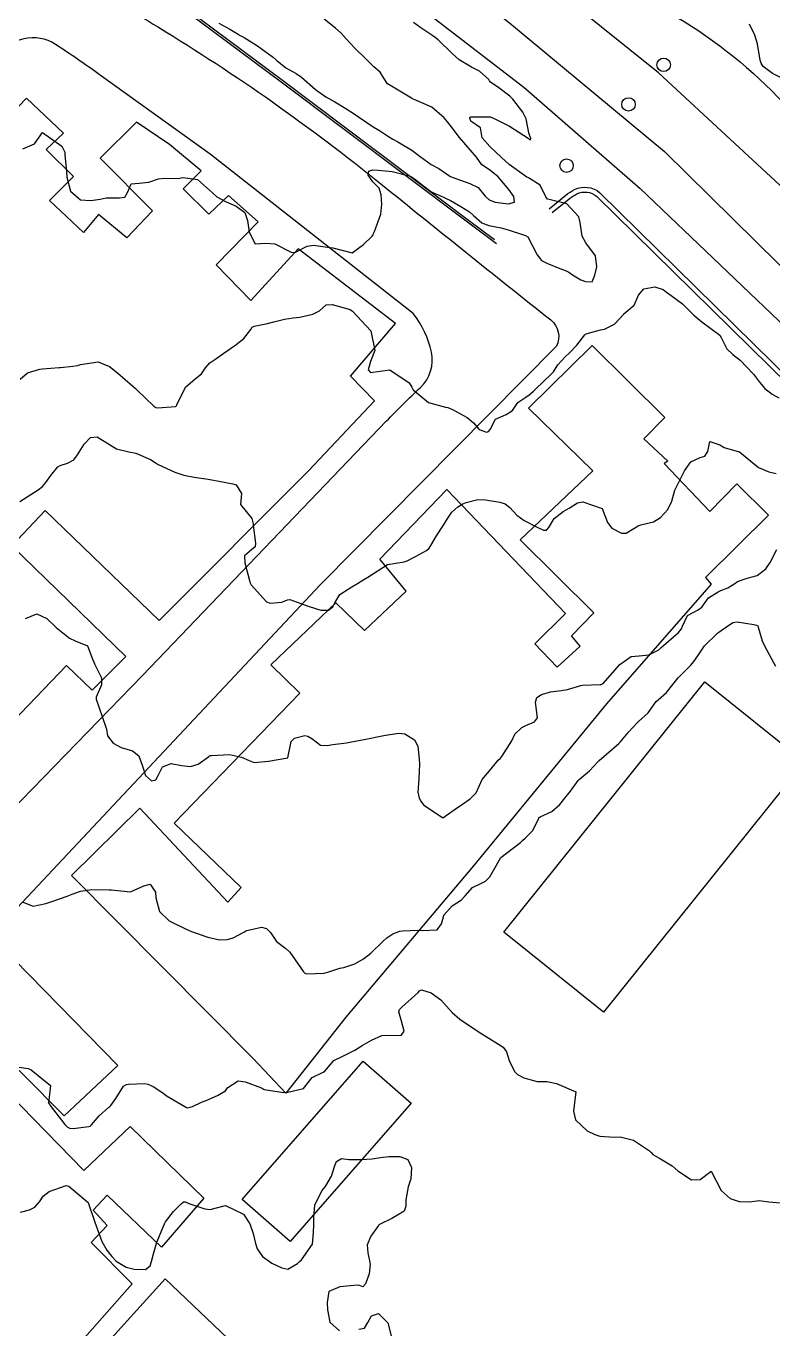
# Model space of a CAD drawing. Header units: metres. Extents: x 307586 to 320046, y 7427249 to 7434250.
# Drawn here: x 316700.9 to 316777.7, y 7432751 to 7432885 of the extents above; entities that cross this region are included whole.
import ezdxf

# ---------------------------------------------------------------- set-up
doc = ezdxf.new("R2010")
doc.units = ezdxf.units.M
doc.header["$MEASUREMENT"] = 0
for name, color, linetype in [('Canaleta de Drenagem', 151, 'Continuous'), ('Curvas de Nivel 1m', 11, 'Continuous'), ('Curvas de Nivel 5m', 15, 'Continuous'), ('Divisa', 42, 'FENCELINE2'), ('Edificações', 30, 'Continuous'), ('Linha Férrea', 20, 'Continuous'), ('Postes', 20, 'Continuous'), ('Vias Primárias', 230, 'Continuous')]:
    doc.layers.add(name, color=color, linetype=linetype)
doc.linetypes.add('FENCELINE2', pattern='A,0.25,-0.1,[132,ltypeshp.shx,S=0.1,R=0,X=-0.1,Y=0],-0.1,1', length=1.45)

msp = doc.modelspace()

# ---------------------------------------------------------------- linework, layer by layer
at = {"layer": 'Canaleta de Drenagem'}
for points in [[(316528.18, 7432960.54), (316544.19, 7432958.68), (316545.33, 7432958.47), (316551.12, 7432956.99), (316575.22, 7432950.67), (316604.43, 7432942.91), (316632.9, 7432932.48), (316651.13, 7432924.86), (316664.32, 7432918.53), (316682.02, 7432909.22, -0.030283), (316692.38, 7432902.94, 0.016976), (316698.14, 7432899.23), (316711.91, 7432890.65), (316727.15, 7432879.29), (316746.29, 7432864.87), (316749.28, 7432862.65)], [(316528.39, 7432960.79), (316542.55, 7432959.14), (316545.35, 7432958.67), (316551.17, 7432957.18), (316575.27, 7432950.86), (316604.61, 7432943.22), (316633.26, 7432932.85), (316651.22, 7432925.04), (316664.41, 7432918.71), (316682.11, 7432909.39, -0.030283), (316692.5, 7432903.1, 0.016981), (316698.24, 7432899.4), (316712.02, 7432890.82), (316727.27, 7432879.45), (316746.41, 7432865.03), (316749.08, 7432863.05)], [(316754.69, 7432866.21), (316756.42, 7432867.62, -0.056101), (316757.31, 7432868.19, -0.299034), (316759.91, 7432867.87), (316779.66, 7432848.46), (316791.81, 7432835.72), (316795.69, 7432831.29), (316807.63, 7432816.22), (316820.94, 7432796.68), (316829.34, 7432783.73), (316844.98, 7432759.72), (316862.49, 7432731.02), (316878.09, 7432704.81), (316888.54, 7432687.19), (316911.6, 7432648.64)], [(316755.01, 7432865.82), (316756.74, 7432867.23, -0.056101), (316757.54, 7432867.74, -0.296506), (316759.58, 7432867.5), (316779.3, 7432848.11), (316791.44, 7432835.38), (316795.31, 7432830.97), (316807.23, 7432815.93), (316820.53, 7432796.41), (316828.92, 7432783.46), (316844.55, 7432759.46), (316862.07, 7432730.77), (316877.66, 7432704.55), (316888.11, 7432686.93), (316911.18, 7432648.38)]]:
    msp.add_lwpolyline(points, format="xyb", dxfattribs=at)
at = {"layer": 'Curvas de Nivel 1m', "flags": 128}
for points, elevation in [([(316700.59, 7432872.37), (316701.77, 7432872.9), (316702.61, 7432874.07), (316704.59, 7432872.64), (316704.89, 7432872.04), (316704.89, 7432871.72), (316705.06, 7432870.04), (316705.12, 7432869.47), (316705.48, 7432868.03), (316706.52, 7432867.15), (316707.57, 7432867.05), (316708.52, 7432867.19), (316709.16, 7432867.35), (316710.53, 7432867.35), (316711.08, 7432867.41), (316711.38, 7432867.96), (316711.71, 7432868.79), (316712.55, 7432868.85), (316713.54, 7432868.95), (316714.55, 7432869.29), (316715.11, 7432869.35), (316716.55, 7432869.34), (316717.03, 7432869.42), (316718.55, 7432869.22), (316720.08, 7432867.85), (316720.53, 7432867.43), (316721.41, 7432866.95), (316722.52, 7432866.48), (316723.4, 7432865.82), (316723.7, 7432865.01), (316723.86, 7432863.81), (316724.48, 7432862.61), (316725.57, 7432862.69), (316726.48, 7432862.61), (316728.16, 7432861.75), (316728.41, 7432861.7), (316728.46, 7432861.71), (316728.49, 7432861.72), (316728.61, 7432861.75), (316729.83, 7432862.38), (316730.47, 7432862.46), (316731.91, 7432862.28), (316732.47, 7432862.18), (316734.46, 7432861.68), (316735.62, 7432862.53), (316736.49, 7432863.39), (316736.6, 7432863.55), (316736.64, 7432863.66), (316736.73, 7432863.89), (316737.4, 7432865.65), (316737.5, 7432866.68), (316737.42, 7432867.65), (316737.22, 7432868.32), (316736.56, 7432868.97), (316736.1, 7432869.66), (316736.16, 7432870.08), (316736.57, 7432870.22), (316737.12, 7432870.2), (316738.57, 7432870.05), (316740.29, 7432869.61), (316740.56, 7432869.5), (316740.86, 7432869.31), (316742.55, 7432868), (316742.81, 7432867.85), (316743.47, 7432867.58), (316744.54, 7432867.06), (316745.62, 7432866.46), (316746.52, 7432865.89), (316746.93, 7432865.53), (316747.76, 7432864.78), (316748.5, 7432864.5), (316749.76, 7432864.24), (316750.5, 7432864.04), (316752.28, 7432863.47), (316752.49, 7432863.34), (316753.45, 7432861.46), (316753.91, 7432860.9), (316754.45, 7432860.62), (316755.8, 7432860.08), (316756.45, 7432859.84), (316756.73, 7432859.7), (316757.1, 7432859.41), (316757.95, 7432858.91), (316758.44, 7432858.73), (316759.11, 7432858.71), (316759.4, 7432859.38), (316759.59, 7432860.24), (316759.48, 7432861.38), (316758.48, 7432862.71), (316758.08, 7432863.4), (316757.9, 7432864.79), (316757.74, 7432865.4), (316756.53, 7432866.72), (316754.85, 7432867.12), (316754.54, 7432867.2), (316754.37, 7432867.44), (316753.77, 7432868.66), (316752.56, 7432869.4), (316752.42, 7432869.47), (316750.58, 7432870.77), (316749.81, 7432871.5), (316748.6, 7432872.61), (316747.8, 7432873.52), (316747.64, 7432874.54), (316746.63, 7432875.24), (316746.55, 7432875.54), (316746.55, 7432875.62), (316746.64, 7432875.68), (316748.48, 7432875.67), (316748.64, 7432875.66), (316749.03, 7432875.51), (316750.63, 7432874.71), (316752.53, 7432873.47), (316752.61, 7432873.4), (316752.78, 7432873.29), (316752.81, 7432873.47), (316752.75, 7432873.6), (316752.62, 7432874.04), (316752.32, 7432875.47), (316751.98, 7432876.14), (316750.98, 7432877.49), (316750.67, 7432877.79), (316749.52, 7432878.65), (316748.68, 7432879.23), (316748.56, 7432879.39), (316748.48, 7432879.51), (316747.53, 7432880.37), (316746.7, 7432880.77), (316745.44, 7432881.55), (316744.71, 7432882.2), (316743.28, 7432883.58), (316742.99, 7432883.84), (316742.74, 7432884.01), (316741.51, 7432884.84), (316740.75, 7432885.37)], 736), ([(316778.69, 7432879.61), (316777.67, 7432880.14), (316776.7, 7432880.86), (316776.48, 7432881.18), (316776.39, 7432881.5), (316776.13, 7432883.19), (316775.84, 7432884.09), (316775.31, 7432885.19)], 737), ([(316700.3, 7432848.7), (316701.05, 7432849.34), (316702.32, 7432849.73), (316702.62, 7432849.75), (316704.32, 7432849.88), (316704.47, 7432849.89), (316705.73, 7432850.03), (316706.25, 7432850.1), (316706.32, 7432850.12), (316706.51, 7432850.2), (316708.33, 7432850.46), (316709.49, 7432849.98), (316710.31, 7432849.34), (316711.91, 7432847.95), (316712.12, 7432847.77), (316712.29, 7432847.6), (316714.04, 7432845.92), (316714.27, 7432845.77), (316714.46, 7432845.73), (316716.27, 7432845.86), (316716.36, 7432845.9), (316716.43, 7432846.05), (316717.31, 7432847.88), (316718.31, 7432848.71), (316718.95, 7432849.23), (316719.38, 7432849.86), (316719.81, 7432850.37), (316720.33, 7432850.71), (316721.95, 7432851.83), (316722.17, 7432852), (316722.35, 7432852.11), (316723.3, 7432852.87), (316724.01, 7432853.8), (316724.16, 7432854.02), (316724.38, 7432854.13), (316725.73, 7432854.43), (316726.38, 7432854.6), (316727.49, 7432854.87), (316728.39, 7432854.98), (316729.08, 7432855.05), (316730.39, 7432855.37), (316731.07, 7432855.72), (316731.78, 7432856.34), (316732.4, 7432856.38), (316734.23, 7432855.85), (316734.39, 7432855.75), (316734.48, 7432855.68), (316736.37, 7432853.66), (316736.79, 7432851.65), (316736.33, 7432850.5), (316736.09, 7432849.66), (316736.32, 7432849.37), (316738.32, 7432849.63), (316740.31, 7432848.32), (316740.57, 7432847.87), (316740.72, 7432847.6), (316742.28, 7432846.27), (316744.04, 7432845.8), (316744.28, 7432845.76), (316744.77, 7432845.56), (316746.27, 7432844.76), (316746.91, 7432844.18), (316747.52, 7432843.52), (316748.25, 7432843.25), (316748.46, 7432843.29), (316748.62, 7432843.51), (316749.18, 7432844.58), (316750.27, 7432845.04), (316750.94, 7432845.48), (316751.49, 7432846.27), (316752.29, 7432846.85), (316752.66, 7432847.09), (316753.08, 7432847.45), (316754.31, 7432848.64), (316754.74, 7432849.02), (316755.13, 7432849.43), (316755.58, 7432850.17), (316756.34, 7432850.98), (316756.8, 7432851.41), (316757.56, 7432852.2), (316758.37, 7432853.25), (316758.44, 7432853.32), (316758.62, 7432853.39), (316759.99, 7432853.76), (316760.38, 7432853.84), (316761.42, 7432854.33), (316762.34, 7432855.35), (316762.36, 7432855.38), (316762.39, 7432855.41), (316763.45, 7432856.29), (316763.87, 7432857.33), (316764.43, 7432857.97), (316765.57, 7432858.17), (316766.43, 7432857.9), (316766.77, 7432857.64), (316767.25, 7432857.29), (316768.41, 7432856.44), (316769.57, 7432855.26), (316770.39, 7432854.6), (316772.25, 7432853.23), (316772.37, 7432852.98), (316772.96, 7432851.82), (316773.6, 7432851.21), (316774.34, 7432850.64), (316775.7, 7432849.19), (316776.31, 7432848.38), (316776.86, 7432847.73), (316777.63, 7432847.16), (316778.3, 7432846.76)], 737), ([(316700.26, 7432836.09), (316702.17, 7432837.31), (316702.59, 7432837.64), (316702.94, 7432838.05), (316703.45, 7432838.78), (316704.2, 7432839.66), (316704.43, 7432839.81), (316705.16, 7432840.03), (316705.83, 7432840.4), (316706.21, 7432840.89), (316706.89, 7432842.01), (316707.55, 7432842.69), (316708.23, 7432842.74), (316709.49, 7432841.98), (316710.22, 7432841.52), (316711.49, 7432841.22), (316712.21, 7432841.08), (316713.7, 7432840.44), (316714.2, 7432840.1), (316714.49, 7432839.92), (316716.2, 7432839.13), (316717.13, 7432838.82), (316718.19, 7432838.62), (316719.63, 7432838.41), (316720.19, 7432838.3), (316720.57, 7432838.23), (316722.18, 7432837.93), (316722.53, 7432837.82), (316723.06, 7432836.92), (316722.95, 7432835.81), (316724.14, 7432834.37), (316724.26, 7432833.8), (316724.27, 7432833.66), (316724.51, 7432831.8), (316724.46, 7432831.44), (316724.1, 7432831.14), (316723.37, 7432830.52), (316723.42, 7432829.81), (316723.88, 7432827.99), (316723.92, 7432827.8), (316724.06, 7432827.54), (316725.63, 7432825.78), (316726.03, 7432825.63), (316727.21, 7432825.76), (316727.8, 7432825.99), (316728.04, 7432826.03), (316728.8, 7432825.74), (316730.03, 7432825.29), (316731.22, 7432824.91), (316732.02, 7432824.91), (316732.47, 7432825.26), (316732.67, 7432825.69), (316733.19, 7432826.54), (316734.05, 7432827.1), (316734.42, 7432827.31), (316735, 7432827.67), (316735.66, 7432828.07), (316736.07, 7432828.32), (316738.08, 7432829.63), (316739.8, 7432829.89), (316740.09, 7432829.99), (316740.95, 7432830.46), (316742.1, 7432831.06), (316742.37, 7432831.31), (316742.55, 7432831.58), (316743.13, 7432832.56), (316743.78, 7432833.56), (316743.92, 7432833.78), (316744.14, 7432834.18), (316744.69, 7432835.02), (316745.3, 7432835.55), (316745.84, 7432835.86), (316746.16, 7432836.01), (316747.37, 7432836.31), (316748.16, 7432836.28), (316749.62, 7432836.03), (316750.16, 7432835.87), (316750.67, 7432835.48), (316751.37, 7432834.7), (316752.14, 7432834.14), (316753.45, 7432833.45), (316754.13, 7432833.14), (316754.41, 7432833.16), (316754.65, 7432833.43), (316755.22, 7432834.35), (316756.15, 7432835.07), (316756.74, 7432835.41), (316757.6, 7432835.96), (316758.16, 7432836.08), (316760.15, 7432835.37), (316760.71, 7432833.93), (316761.15, 7432833.35), (316762.13, 7432832.83), (316762.61, 7432832.85), (316763.41, 7432833.33), (316763.85, 7432833.61), (316764.14, 7432833.69), (316765.42, 7432834.02), (316766.14, 7432834.45), (316766.91, 7432835.29), (316767.3, 7432836.15), (316767.63, 7432837.28), (316768.19, 7432838.45), (316768.49, 7432838.97), (316768.62, 7432839.27), (316769.27, 7432840.2), (316770.22, 7432840.62), (316770.69, 7432840.78), (316771, 7432841.24), (316771.22, 7432842.26), (316772.24, 7432841.92), (316772.69, 7432841.67), (316774.23, 7432841.21), (316774.26, 7432841.2), (316776.21, 7432839.6), (316777.27, 7432839.16), (316778.04, 7432838.99)], 738), ([(316700.86, 7432824.08), (316702.02, 7432824.56), (316703.06, 7432824.05), (316704, 7432823.15), (316705.39, 7432822.03), (316705.98, 7432821.77), (316707.24, 7432821.27), (316707.71, 7432819.99), (316707.95, 7432819.42), (316708.66, 7432817.98), (316708.66, 7432817.24), (316708.13, 7432815.99), (316708.12, 7432815.77), (316708.74, 7432813.98), (316709.17, 7432812.68), (316709.28, 7432811.98), (316709.86, 7432811.25), (316710.69, 7432810.8), (316711.85, 7432810.47), (316712.51, 7432809.93), (316712.89, 7432808.88), (316713.2, 7432807.93), (316713.81, 7432807.37), (316714.27, 7432807.46), (316714.49, 7432807.91), (316714.93, 7432808.81), (316715.84, 7432809.14), (316716.9, 7432808.95), (316717.83, 7432808.85), (316718.61, 7432809.08), (316719.66, 7432809.85), (316719.77, 7432809.93), (316719.84, 7432809.96), (316719.97, 7432809.97), (316721.85, 7432810.07), (316723.08, 7432809.81), (316723.84, 7432809.47), (316724.36, 7432809.27), (316725.84, 7432809.38), (316727.84, 7432809.75), (316728.18, 7432811.42), (316728.5, 7432811.74), (316729.57, 7432812.03), (316729.87, 7432811.97), (316730.3, 7432811.72), (316731.19, 7432811.04), (316731.86, 7432811.01), (316732.46, 7432811.09), (316733.86, 7432811.28), (316734.19, 7432811.34), (316735.86, 7432811.66), (316737.52, 7432811.99), (316737.87, 7432812.05), (316739.23, 7432812.26), (316739.87, 7432812.2), (316740.85, 7432811.6), (316741.19, 7432810.92), (316741.34, 7432809.59), (316741.37, 7432809.12), (316741.3, 7432807.59), (316741.18, 7432806.21), (316741.34, 7432805.59), (316741.49, 7432805.29), (316741.79, 7432804.91), (316743.77, 7432803.56), (316744.94, 7432804.39), (316745.79, 7432804.97), (316746.59, 7432805.53), (316747.18, 7432806.14), (316747.82, 7432807.51), (316748.75, 7432808.59), (316749.47, 7432809.49), (316749.66, 7432809.68), (316749.85, 7432809.86), (316750.87, 7432811.47), (316751.17, 7432812.18), (316751.88, 7432812.86), (316752.29, 7432813.06), (316753.19, 7432813.45), (316753.49, 7432813.85), (316753.29, 7432815.45), (316753.43, 7432815.94), (316753.92, 7432816.24), (316754.84, 7432816.52), (316755.93, 7432816.65), (316756.57, 7432816.77), (316757.94, 7432817.18), (316758.12, 7432817.21), (316759.94, 7432817.27), (316760.04, 7432817.27), (316760.26, 7432817.37), (316761.96, 7432819.34), (316763.13, 7432820.17), (316763.97, 7432820.23), (316764.96, 7432820.32), (316765.99, 7432820.83), (316766.21, 7432821.07), (316766.44, 7432821.29), (316768.01, 7432822.62), (316768.29, 7432822.99), (316768.4, 7432823.27), (316768.92, 7432824.37), (316770.03, 7432824.96), (316770.4, 7432825.24), (316771.09, 7432826.19), (316772.06, 7432826.82), (316772.35, 7432826.93), (316773.06, 7432827.21), (316773.67, 7432827.6), (316774.07, 7432827.87), (316775.06, 7432828.21), (316776.08, 7432828.48), (316776.98, 7432829.17), (316777.42, 7432829.83), (316778.11, 7432831.15)], 739), ([(316699.45, 7432778.02), (316701.15, 7432777.77), (316701.45, 7432777.65), (316703.43, 7432776.04), (316703.21, 7432774.24), (316703.35, 7432774.04), (316703.41, 7432773.96), (316704.9, 7432772.02), (316705.14, 7432771.77), (316705.38, 7432771.65), (316705.77, 7432771.61), (316707.38, 7432771.81), (316707.51, 7432771.86), (316707.64, 7432771.99), (316708.45, 7432772.92), (316709.41, 7432773.79), (316709.52, 7432773.86), (316709.64, 7432773.97), (316710.15, 7432774.69), (316710.95, 7432775.95), (316711.23, 7432776.14), (316711.44, 7432776.17), (316713.14, 7432776.22), (316713.44, 7432776.18), (316713.99, 7432775.91), (316714.86, 7432775.33), (316715.42, 7432774.94), (316717.24, 7432773.87), (316717.41, 7432773.78), (316717.56, 7432773.72), (316718.02, 7432773.86), (316718.95, 7432774.32), (316719.42, 7432774.5), (316720.59, 7432775), (316721.43, 7432775.48), (316721.57, 7432775.68), (316721.66, 7432775.82), (316722.74, 7432776.51), (316723.44, 7432776.42), (316725.12, 7432775.77), (316725.32, 7432775.66), (316725.43, 7432775.61), (316725.61, 7432775.59), (316727.43, 7432775.29), (316727.83, 7432775.34), (316729.43, 7432775.73), (316730.32, 7432776.84), (316731.46, 7432777.41), (316731.64, 7432777.51), (316731.79, 7432777.7), (316732.56, 7432778.6), (316733.48, 7432779.05), (316734.71, 7432779.66), (316735.49, 7432780.13), (316736.44, 7432780.69), (316737.5, 7432781.18), (316737.92, 7432781.21), (316739.5, 7432781.16), (316739.8, 7432781.61), (316739.52, 7432782.65), (316739.23, 7432783.61), (316739.3, 7432783.85), (316739.54, 7432784.09), (316741.22, 7432785.58), (316741.38, 7432785.76), (316741.56, 7432785.88), (316742.58, 7432785.57), (316743.55, 7432784.83), (316744.71, 7432783.55), (316745.52, 7432782.86), (316747.5, 7432781.51), (316749.49, 7432780.27), (316749.98, 7432779.97), (316750.33, 7432779.48), (316750.59, 7432778.59), (316751.12, 7432777.47), (316751.46, 7432777.16), (316752.1, 7432776.8), (316753.45, 7432776.44), (316754.45, 7432776.43), (316755.45, 7432776.23), (316757.43, 7432775.39), (316757.21, 7432773.39), (316757.4, 7432772.5), (316758.6, 7432771.38), (316759.39, 7432771), (316759.92, 7432770.83), (316761.38, 7432770.71), (316761.99, 7432770.73), (316763.38, 7432770.42), (316765.03, 7432769.3), (316765.19, 7432769.12), (316765.36, 7432768.92), (316766.15, 7432768.48), (316767.35, 7432767.75), (316767.94, 7432767.26), (316769.33, 7432766.33), (316770.21, 7432766.35), (316771.34, 7432767.22), (316772.39, 7432765.21), (316773.3, 7432764.39), (316774.22, 7432764.11), (316775.3, 7432764.07), (316776.29, 7432764.18), (316777.3, 7432764.05), (316778.49, 7432763.94)], 741), ([(316700.34, 7432763.01), (316701.28, 7432763.24), (316701.82, 7432763.52), (316702.3, 7432764.05), (316702.69, 7432764.65), (316703.3, 7432765.11), (316705.04, 7432765.75), (316705.31, 7432765.68), (316707.29, 7432763.99), (316708, 7432761.98), (316708.4, 7432760.83), (316708.72, 7432759.98), (316709.23, 7432759.08), (316709.72, 7432758.45), (316710.18, 7432757.96), (316711.21, 7432757.33), (316712.02, 7432757.12), (316713.21, 7432757.11), (316713.66, 7432757.47), (316713.82, 7432757.91), (316714.02, 7432758.7), (316714.37, 7432759.9), (316715.16, 7432761.79), (316715.2, 7432761.89), (316715.22, 7432761.93), (316715.26, 7432761.99), (316716.09, 7432763.07), (316716.87, 7432763.87), (316717.12, 7432764.05), (316717.29, 7432764.05), (316717.77, 7432763.87), (316719.29, 7432763.33), (316719.86, 7432763.26), (316721.29, 7432763.66), (316721.42, 7432763.69), (316723.28, 7432762.79), (316723.92, 7432761.79), (316724.27, 7432760.8), (316724.5, 7432759.78), (316724.68, 7432759.22), (316725.23, 7432758.42), (316726.17, 7432757.76), (316727.22, 7432757.28), (316727.83, 7432757.13), (316728.84, 7432757.73), (316729.03, 7432757.93), (316729.23, 7432758.11), (316730.38, 7432759.71), (316730.47, 7432760.92), (316730.5, 7432761.71), (316730.52, 7432762.46), (316730.62, 7432763.71), (316731.31, 7432765.18), (316731.55, 7432765.46), (316731.75, 7432765.7), (316732.32, 7432766.7), (316732.64, 7432767.69), (316732.82, 7432768.21), (316733.35, 7432768.53), (316734.1, 7432768.42), (316735.35, 7432768.41), (316736.5, 7432768.49), (316737.35, 7432768.63), (316738.23, 7432768.74), (316739.35, 7432768.72), (316740.18, 7432768.43), (316740.55, 7432767.59), (316740.48, 7432766.43), (316740.19, 7432765.6), (316739.95, 7432764.25), (316739.97, 7432763.6), (316739.79, 7432763.1), (316739.28, 7432762.79), (316738.53, 7432762.36), (316737.26, 7432761.73), (316737.2, 7432761.69), (316737.15, 7432761.63), (316736.37, 7432760.52), (316736, 7432759.64), (316736.06, 7432758.81), (316736.28, 7432757.64), (316736.18, 7432756.67), (316735.83, 7432755.64), (316735.53, 7432755.31), (316735.19, 7432755.44), (316735.01, 7432755.47), (316733.19, 7432755.31), (316732.03, 7432754.85), (316731.87, 7432753.69), (316731.9, 7432752.95), (316732.14, 7432751.69), (316733.13, 7432750.79)], 742), ([(316735.14, 7432750.97), (316735.7, 7432751.08), (316736.06, 7432751.64), (316736.45, 7432752.34), (316737.16, 7432752.58), (316738.1, 7432751.62), (316738.47, 7432750.27)], 742)]:
    msp.add_lwpolyline(points, dxfattribs=dict(at, elevation=elevation))
at = {"layer": 'Curvas de Nivel 5m', "flags": 128}
for points, elevation in [([(316720.75, 7432885.31), (316721.88, 7432884.7), (316722.74, 7432884.16), (316722.94, 7432884.03), (316723.35, 7432883.82), (316724.72, 7432882.97), (316726.36, 7432881.78), (316726.7, 7432881.48), (316727.63, 7432880.71), (316728.69, 7432880.12), (316729.22, 7432879.74), (316730.67, 7432878.47), (316731.74, 7432877.72), (316732.66, 7432877.2), (316733.81, 7432876.53), (316734.64, 7432875.99), (316735.08, 7432875.68), (316736.62, 7432874.64), (316737.25, 7432874.28), (316738.19, 7432873.64), (316738.61, 7432873.37), (316739.14, 7432873.09), (316740.59, 7432872.24), (316741.42, 7432871.6), (316742.57, 7432870.77), (316743.35, 7432870.36), (316744.49, 7432869.56), (316744.53, 7432869.53), (316744.56, 7432869.52), (316744.63, 7432869.49), (316746.56, 7432868.83), (316747.41, 7432868.39), (316748.11, 7432867.52), (316748.54, 7432867.13), (316749.14, 7432866.9), (316750.53, 7432866.72), (316751.14, 7432866.88), (316751.07, 7432867.48), (316750.55, 7432868.21), (316749.45, 7432869.5), (316748.57, 7432870.22), (316747.77, 7432870.72), (316747.24, 7432871.53), (316746.59, 7432872.28), (316745.47, 7432873.55), (316744.62, 7432874.69), (316744.23, 7432875.17), (316743.91, 7432875.57), (316742.65, 7432876.66), (316740.81, 7432877.46), (316740.66, 7432877.53), (316740.54, 7432877.61), (316738.67, 7432878.74), (316738.09, 7432879.06), (316737.69, 7432879.64), (316737.31, 7432880.27), (316736.69, 7432880.83), (316735.8, 7432881.67), (316734.72, 7432882.75), (316733.84, 7432883.69), (316733.32, 7432884.28), (316732.74, 7432884.78), (316731.58, 7432885.72)], 735), ([(316700.5, 7432794.92), (316701.66, 7432794.48), (316702.95, 7432794.76), (316703.66, 7432794.98), (316705.14, 7432795.5), (316705.67, 7432795.71), (316706.52, 7432796.01), (316707.68, 7432796.19), (316709.47, 7432796.17), (316709.68, 7432796.16), (316711.67, 7432795.94), (316713.03, 7432796.58), (316713.69, 7432796.74), (316714.24, 7432795.91), (316714.25, 7432795.33), (316714.63, 7432793.91), (316715.64, 7432792.97), (316717.39, 7432792.11), (316717.62, 7432792), (316717.94, 7432791.87), (316719.62, 7432791.27), (316720.8, 7432791.02), (316721.62, 7432791.05), (316722.22, 7432791.21), (316723.29, 7432791.8), (316723.5, 7432791.93), (316723.63, 7432791.97), (316725.11, 7432792.3), (316725.63, 7432792.17), (316726.06, 7432791.77), (316726.68, 7432790.83), (316727.61, 7432790.13), (316728.05, 7432789.75), (316729.15, 7432788.18), (316729.43, 7432787.73), (316729.58, 7432787.59), (316729.78, 7432787.53), (316731.58, 7432787.58), (316731.68, 7432787.61), (316731.94, 7432787.7), (316733.18, 7432788.09), (316733.59, 7432788.18), (316734.72, 7432788.54), (316735.6, 7432789.04), (316736.36, 7432789.65), (316737.62, 7432790.86), (316738.02, 7432791.22), (316738.64, 7432791.62), (316739.34, 7432791.91), (316739.63, 7432791.95), (316741.21, 7432792.01), (316741.63, 7432791.97), (316743.17, 7432792.03), (316743.64, 7432792.65), (316743.82, 7432793.39), (316743.88, 7432793.56), (316744.71, 7432794.51), (316745.67, 7432795.11), (316746.07, 7432795.53), (316746.82, 7432796.39), (316747.69, 7432796.8), (316748.16, 7432797.04), (316748.6, 7432797.5), (316749.01, 7432798.2), (316749.72, 7432799.49), (316751.74, 7432801.02), (316751.96, 7432801.24), (316752.22, 7432801.46), (316752.99, 7432802.21), (316753.6, 7432803.44), (316753.65, 7432803.56), (316753.78, 7432803.65), (316754.97, 7432804.23), (316755.79, 7432804.93), (316756.19, 7432805.41), (316756.9, 7432806.31), (316757.68, 7432807.39), (316757.82, 7432807.53), (316758.84, 7432808.38), (316759.75, 7432809.37), (316759.8, 7432809.42), (316759.84, 7432809.47), (316760.6, 7432810.11), (316761.86, 7432811.2), (316761.93, 7432811.27), (316761.99, 7432811.34), (316762.85, 7432812.36), (316763.74, 7432813.32), (316763.81, 7432813.4), (316763.89, 7432813.47), (316764.87, 7432814.35), (316765.54, 7432815.3), (316765.7, 7432815.52), (316765.92, 7432815.7), (316766.78, 7432816.44), (316767.42, 7432817.28), (316767.95, 7432817.95), (316768.61, 7432818.61), (316769.26, 7432819.26), (316769.57, 7432819.65), (316769.98, 7432820.24), (316770.38, 7432820.85), (316770.68, 7432821.24), (316772.01, 7432822.55), (316772.39, 7432822.83), (316772.92, 7432823.21), (316773.58, 7432823.64), (316774.02, 7432823.73), (316775.76, 7432823.44), (316776.01, 7432823.39), (316776.14, 7432823.3), (316776.19, 7432823.18), (316776.59, 7432821.76), (316776.86, 7432821.17), (316777.96, 7432819.15)], 740)]:
    msp.add_lwpolyline(points, dxfattribs=dict(at, elevation=elevation))
at = {"layer": 'Divisa'}
msp.add_lwpolyline([(316566.71, 7432984.34, -0.040988), (316595.88, 7432976.31), (316611.73, 7432970.52, -0.008235), (316634.67, 7432962.45, 0.001512), (316647.95, 7432957.57, -0.030225), (316657.45, 7432953.45), (316689.8, 7432937.03), (316723.67, 7432917.44), (316750.83, 7432899.31), (316767.83, 7432885.93, -0.070407), (316778.82, 7432877.06), (316800.56, 7432853.76), (316823.46, 7432823.11), (316842.18, 7432796.34), (316848.76, 7432786.81), (316862.34, 7432764.91), (316871.01, 7432750.52), (316899.08, 7432703.71)], format="xyb", dxfattribs=at)
at = {"layer": 'Edificações'}
for points in [[(316694.04, 7432807.76), (316705.08, 7432819.24), (316707.72, 7432816.7), (316711.18, 7432820.15), (316699.47, 7432831.53), (316702.88, 7432835.17), (316714.59, 7432823.86), (316729.94, 7432839.25), (316736.73, 7432846.46), (316734.27, 7432849.01), (316738.9, 7432854.41), (316728.91, 7432862.09), (316724.04, 7432856.79), (316720.47, 7432860.45), (316724.77, 7432864.88), (316721.73, 7432867.58), (316719.7, 7432865.65), (316717.08, 7432868.28), (316718.93, 7432870.12), (316715.66, 7432872.84), (316712.26, 7432875.12), (316708.54, 7432871.41), (316713.93, 7432866.02), (316711.27, 7432863.23), (316708.38, 7432865.64), (316706.81, 7432863.77), (316703.34, 7432867.08), (316705.8, 7432869.53), (316703, 7432872.32), (316704.76, 7432873.98), (316700.97, 7432877.58), (316694.51, 7432870.91)], [(316698.17, 7432790.5), (316710.35, 7432778.07), (316704.82, 7432772.92), (316696.26, 7432781.52)], [(316692.64, 7432781.85), (316706.85, 7432767.27), (316711.62, 7432771.82), (316719.18, 7432764.42), (316714.85, 7432759.38), (316709.26, 7432764.75), (316707.83, 7432763.21), (316709.26, 7432761.63), (316707.62, 7432759.87), (316711.84, 7432755.64), (316702.3, 7432744.83)], [(316704.22, 7432743.97), (316715.22, 7432756.13), (316723.8, 7432747.98)]]:
    msp.add_lwpolyline(points, dxfattribs=at)
for points in [[(316727.61, 7432775.24), (316724.28, 7432778.8), (316705.58, 7432797.64), (316712.6, 7432804.56), (316721.66, 7432794.89), (316723.02, 7432796.39), (316716.14, 7432803.02), (316729.06, 7432816.4), (316726.09, 7432819.31), (316732.76, 7432825.69), (316735.73, 7432822.83), (316740, 7432826.88), (316737.29, 7432830.16), (316744.17, 7432837.35), (316756.37, 7432824.59), (316753.24, 7432821.47), (316755.53, 7432819.07), (316757.88, 7432821.21), (316756.99, 7432822.3), (316759.28, 7432824.64), (316751.73, 7432832.15), (316759.18, 7432839.27), (316752.57, 7432845.72), (316759.13, 7432852.14), (316766.59, 7432844.73), (316764.45, 7432842.55), (316766.89, 7432840.26), (316766.53, 7432840), (316771.23, 7432835.07), (316774.01, 7432837.91), (316777.24, 7432834.68), (316770.78, 7432828.28), (316771.36, 7432827.6), (316760.6, 7432815.3), (316746.91, 7432798.63), (316733.8, 7432783.06)], [(316770.7, 7432817.56), (316780.95, 7432809.33), (316760.29, 7432783.57), (316750.04, 7432791.8)], [(316735.58, 7432778.53), (316740.52, 7432774.21), (316728.07, 7432759.97), (316723.13, 7432764.29)]]:
    msp.add_lwpolyline(points, close=True, dxfattribs=at)
at = {"layer": 'Linha Férrea'}
for points in [[(316871.68, 7432741), (316858.75, 7432763.16), (316846.16, 7432782.81), (316832.36, 7432804.24), (316818.24, 7432823.64), (316804.03, 7432841.6), (316784.87, 7432862.69), (316765.94, 7432880.19), (316744.97, 7432897.08), (316723.6, 7432912.33), (316706.51, 7432923.14), (316685.56, 7432934.97), (316662.38, 7432946.53), (316636.06, 7432957.35), (316619.46, 7432963.36), (316593.36, 7432971.11), (316563.76, 7432978.21)], [(316570.12, 7432965.83), (316596.15, 7432959.48), (316620.86, 7432952.12), (316650.97, 7432940.24), (316671.55, 7432930.81), (316690.59, 7432920.76), (316710.88, 7432908.35), (316728.51, 7432896.91), (316752.1, 7432878.72), (316764.06, 7432868.31), (316780.58, 7432852.53), (316793.27, 7432838.37), (316805.08, 7432824.29), (316818.88, 7432805.83), (316837.25, 7432778.17), (316852.44, 7432754.2), (316870.73, 7432723.74), (316889.18, 7432693.05)], [(316587.61, 7432965.75), (316604.64, 7432961.01), (316626.65, 7432954.1), (316650.07, 7432944.86), (316658.86, 7432941.52), (316687, 7432927.49), (316702.09, 7432918.92), (316720.21, 7432907.33), (316736.82, 7432896.06), (316750.61, 7432885.33), (316766.55, 7432872.11), (316782.95, 7432855.97), (316797.19, 7432840.38), (316811.51, 7432822.8), (316822.9, 7432807.43), (316832.33, 7432793.52), (316842.09, 7432778.41), (316854, 7432759.27), (316867.47, 7432736.45), (316880.62, 7432714.71)]]:
    msp.add_lwpolyline(points, dxfattribs=at)
at = {"layer": 'Postes'}
for centre in [(316766.47, 7432881.02), (316762.86, 7432876.95), (316756.49, 7432870.65)]:
    msp.add_circle(centre, 0.694, dxfattribs=at)
at = {"layer": 'Vias Primárias'}
msp.add_lwpolyline([(316584.44, 7432942.07, 0.005399), (316585.26, 7432941.82, 0.122559), (316590.58, 7432941.61, -0.121162), (316602.31, 7432941.19, -0.042982), (316634.05, 7432929.13, 0.007579), (316673.06, 7432911.07, -0.059286), (316697.89, 7432896.29, 0.027253), (316714.54, 7432884.88, -0.03347), (316737.4, 7432868.78, 0.00211), (316754.86, 7432854.78, -0.35732), (316755.44, 7432852.08), (316731.19, 7432827.58), (316698.45, 7432792.67), (316680.07, 7432773.92), (316658.57, 7432750.62, 0.040078), (316653.11, 7432743.66, 0.287913), (316653.06, 7432741.49), (316668.68, 7432726.73), (316697.56, 7432699.27), (316743.18, 7432655.2)], format="xyb", dxfattribs=at)
msp.add_lwpolyline([(316584.44, 7432942.07, 0.005399), (316585.26, 7432941.82, 0.122559), (316590.58, 7432941.61, -0.121162), (316602.31, 7432941.19, -0.042982), (316634.05, 7432929.13, 0.007579), (316673.06, 7432911.07, -0.059286), (316697.89, 7432896.29, 0.027253), (316714.54, 7432884.88, -0.03347), (316737.4, 7432868.78, 0.00211), (316754.86, 7432854.78, -0.35732), (316755.44, 7432852.08), (316731.19, 7432827.58), (316698.45, 7432792.67), (316680.07, 7432773.92), (316658.57, 7432750.62, 0.040078), (316653.11, 7432743.66, 0.287913), (316653.06, 7432741.49), (316668.68, 7432726.73), (316697.56, 7432699.27), (316743.18, 7432655.2)], format="xyb", dxfattribs=at)
msp.add_lwpolyline([(316609.73, 7432784.67), (316637.75, 7432757.56), (316642.1, 7432753.08, 0.348378), (316648.83, 7432752.2, 0.091401), (316653.67, 7432756.47), (316671.79, 7432775.16), (316691.36, 7432796.06), (316712.89, 7432818.22), (316737.95, 7432844.35, -0.013292), (316741.47, 7432847.83, 0.264062), (316742.6, 7432851.47, 0.115438), (316740.72, 7432855.43), (316719.83, 7432871.84), (316708.43, 7432880.04, 0.009944), (316703.95, 7432883.12, 0.209169), (316700.68, 7432883.69, 0.114962), (316697.1, 7432881.87), (316692.49, 7432877.13), (316665.07, 7432849.76), (316644.86, 7432826.86), (316631.2, 7432812.82), (316622.08, 7432803.19), (316611.82, 7432792.56, 0.260297)], format="xyb", close=True, dxfattribs=at)
msp.add_lwpolyline([(316609.73, 7432784.67), (316637.75, 7432757.56), (316642.1, 7432753.08, 0.348378), (316648.83, 7432752.2, 0.091401), (316653.67, 7432756.47), (316671.79, 7432775.16), (316691.36, 7432796.06), (316712.89, 7432818.22), (316737.95, 7432844.35, -0.013292), (316741.47, 7432847.83, 0.264062), (316742.6, 7432851.47, 0.115438), (316740.72, 7432855.43), (316719.83, 7432871.84), (316708.43, 7432880.04, 0.009944), (316703.95, 7432883.12, 0.209169), (316700.68, 7432883.69, 0.114962), (316697.1, 7432881.87), (316692.49, 7432877.13), (316665.07, 7432849.76), (316644.86, 7432826.86), (316631.2, 7432812.82), (316622.08, 7432803.19), (316611.82, 7432792.56, 0.260297)], format="xyb", close=True, dxfattribs=at)

doc.saveas('drawing.dxf')
